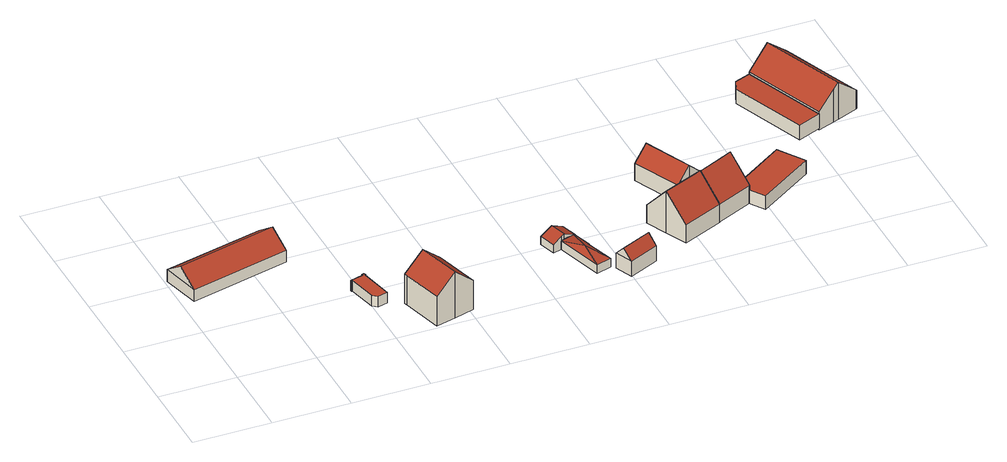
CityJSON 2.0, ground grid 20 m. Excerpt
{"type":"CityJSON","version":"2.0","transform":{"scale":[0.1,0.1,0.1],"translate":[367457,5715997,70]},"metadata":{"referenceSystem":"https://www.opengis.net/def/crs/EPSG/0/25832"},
"CityObjects":{
"building1":{"type":"Building","attributes":{"Geometrietyp2DReferenz":"3000","Gemeindeschluessel":"05513000","function":"31001_2721","roofType":"3100","measuredHeight":6.95},"address":[{"country":"Germany","locality":"Gelsenkirchen","thoroughfareNumber":"20","thoroughfareName":"Brauckstraße"}],"geometry":[{"type":"Solid","lod":"2","boundaries":[[[[0,1,2,3]],[[4,5,1,0]],[[6,7,5,4]],[[3,2,7,6]],[[0,8,4]],[[6,9,3]],[[3,9,8,0]],[[4,8,9,6]],[[1,5,7,2]]]],"semantics":{"surfaces":[{"type":"WallSurface"},{"type":"RoofSurface"},{"type":"GroundSurface"}],"values":[[0,0,0,0,0,0,1,1,2]]}}]},
"building2":{"type":"Building","attributes":{"Geometrietyp2DReferenz":"3000","Gemeindeschluessel":"05513000","function":"31001_2723","roofType":"1000","measuredHeight":2.82},"address":[{"country":"Germany","locality":"Gelsenkirchen","thoroughfareNumber":"20","thoroughfareName":"Brauckstraße"}],"geometry":[{"type":"Solid","lod":"2","boundaries":[[[[10,11,12,13]],[[14,15,11,10]],[[16,17,15,14]],[[18,19,17,16]],[[20,21,19,18]],[[22,23,21,20]],[[24,25,23,22]],[[26,27,25,24]],[[28,29,27,26]],[[30,31,29,28]],[[13,12,31,30]],[[28,26,24,22,20,18,16,14,10,13,30]],[[11,15,17,19,21,23,25,27,29,31,12]]]],"semantics":{"surfaces":[{"type":"WallSurface"},{"type":"RoofSurface"},{"type":"GroundSurface"}],"values":[[0,0,0,0,0,0,0,0,0,0,0,1,2]]}}]},
"building3":{"type":"Building","attributes":{"name":"Lanfer","Geometrietyp2DReferenz":"3000","Gemeindeschluessel":"05513000","function":"31001_1210","roofType":"3100","measuredHeight":12.8,"storeysAboveGround":2},"address":[{"country":"Germany","locality":"Gelsenkirchen","thoroughfareNumber":"20","thoroughfareName":"Brauckstraße"}],"geometry":[{"type":"Solid","lod":"2","boundaries":[[[[32,33,34,35]],[[36,37,33,32]],[[38,39,37,36]],[[40,41,39,38]],[[42,43,41,40]],[[44,45,43,42]],[[46,47,45,44]],[[35,34,47,46]],[[36,32,35,46,44,38]],[[42,40,38,44]],[[33,37,39,41,43,45,47,34]]]],"semantics":{"surfaces":[{"type":"WallSurface"},{"type":"RoofSurface"},{"type":"GroundSurface"}],"values":[[0,0,0,0,0,0,0,0,1,1,2]]}}]},
"building4":{"type":"Building","attributes":{"Gemeindeschluessel":"05513000","Geometrietyp2DReferenz":"3000","function":"31001_2724"},"address":[{"country":"Germany","locality":"Gelsenkirchen","thoroughfareNumber":"26","thoroughfareName":"Brauckstraße"}],"children":["building4-1","building4-2"]},
"building4-1":{"type":"BuildingPart","attributes":{"roofType":"3500","measuredHeight":3.61},"parents":["building4"],"geometry":[{"type":"MultiSurface","lod":"2","boundaries":[[[48,49,50,51]],[[52,53,54,55]],[[56,57,53,52]],[[58,59,57,56]],[[51,50,59,58]],[[58,56,52,55,60,61]],[[60,48,61]],[[48,51,61]],[[51,58,61]],[[49,62,54,53,57,59,50]],[[63,60,62,64]],[[48,63,64,49]],[[54,62,60,55]]],"semantics":{"surfaces":[{"type":"WallSurface"},{"type":"RoofSurface"},{"type":"GroundSurface"},{"type":"ClosureSurface"}],"values":[0,0,0,0,0,1,1,1,1,2,3,3,3]}}]},
"building4-2":{"type":"BuildingPart","attributes":{"roofType":"3100","measuredHeight":3.87},"parents":["building4"],"geometry":[{"type":"MultiSurface","lod":"2","boundaries":[[[65,66,67,68]],[[69,70,66,65]],[[71,72,70,69]],[[73,54,72,71]],[[68,67,49,74]],[[65,68,74,75,69]],[[73,71,69,75]],[[66,70,72,54,64,49,67]],[[73,75,63,60,55]],[[60,63,64,62]],[[55,60,62,54]],[[75,74,48,63]],[[64,63,48,49]]],"semantics":{"surfaces":[{"type":"WallSurface"},{"type":"RoofSurface"},{"type":"GroundSurface"},{"type":"ClosureSurface"}],"values":[0,0,0,0,0,1,1,2,0,3,3,0,3]}}]},
"building5":{"type":"Building","attributes":{"Geometrietyp2DReferenz":"3000","Gemeindeschluessel":"05513000","function":"31001_2723","roofType":"3100","measuredHeight":6.75},"address":[{"country":"Germany","locality":"Gelsenkirchen","thoroughfareNumber":"26","thoroughfareName":"Brauckstraße"}],"geometry":[{"type":"Solid","lod":"2","boundaries":[[[[76,77,78,79]],[[80,81,77,76]],[[82,83,81,80]],[[79,78,83,82]],[[76,84,80]],[[82,85,79]],[[79,85,84,76]],[[80,84,85,82]],[[77,81,83,78]]]],"semantics":{"surfaces":[{"type":"WallSurface"},{"type":"RoofSurface"},{"type":"GroundSurface"}],"values":[[0,0,0,0,0,0,1,1,2]]}}]},
"building6":{"type":"Building","attributes":{"Geometrietyp2DReferenz":"3000","Gemeindeschluessel":"05513000","function":"31001_1210","roofType":"3100","measuredHeight":11.75,"storeysAboveGround":2},"address":[{"country":"Germany","locality":"Gelsenkirchen","thoroughfareNumber":"26","thoroughfareName":"Brauckstraße"}],"geometry":[{"type":"Solid","lod":"2","boundaries":[[[[86,87,88,89]],[[90,91,87,86]],[[92,93,91,90]],[[94,95,93,92]],[[96,97,95,94]],[[98,99,97,96]],[[89,88,99,98]],[[94,92,90,86,96]],[[89,98,96,86]],[[87,91,93,95,97,99,88]]]],"semantics":{"surfaces":[{"type":"WallSurface"},{"type":"RoofSurface"},{"type":"GroundSurface"}],"values":[[0,0,0,0,0,0,0,1,1,2]]}}]},
"building7":{"type":"Building","attributes":{"Geometrietyp2DReferenz":"3000","Gemeindeschluessel":"05513000","function":"31001_2724","roofType":"3100","measuredHeight":8.46},"address":[{"country":"Germany","locality":"Gelsenkirchen","thoroughfareNumber":"26","thoroughfareName":"Brauckstraße"}],"geometry":[{"type":"Solid","lod":"2","boundaries":[[[[100,101,102,103]],[[104,105,101,100]],[[106,107,105,104]],[[108,109,107,106]],[[110,111,109,108]],[[112,113,111,110]],[[114,115,113,112]],[[116,117,115,114]],[[118,119,117,116]],[[103,102,119,118]],[[106,104,100,103,108]],[[118,116,114,112,110,108,103]],[[101,105,107,109,111,113,115,117,119,102]]]],"semantics":{"surfaces":[{"type":"WallSurface"},{"type":"RoofSurface"},{"type":"GroundSurface"}],"values":[[0,0,0,0,0,0,0,0,0,0,1,1,2]]}}]},
"building8":{"type":"Building","attributes":{"Geometrietyp2DReferenz":"3000","Gemeindeschluessel":"05513000","function":"31001_2724","roofType":"3100","measuredHeight":11.51},"address":[{"country":"Germany","locality":"Gelsenkirchen","thoroughfareNumber":"26","thoroughfareName":"Brauckstraße"}],"geometry":[{"type":"Solid","lod":"2","boundaries":[[[[120,121,122,123]],[[124,125,121,120]],[[126,127,125,124]],[[118,128,127,126]],[[129,130,128,118]],[[131,132,130,129]],[[133,134,132,131]],[[135,136,134,133]],[[137,138,136,135]],[[123,122,138,137]],[[129,118,126,124,131]],[[120,123,137,135,133,131,124]],[[121,125,127,128,130,132,134,136,138,122]]]],"semantics":{"surfaces":[{"type":"WallSurface"},{"type":"RoofSurface"},{"type":"GroundSurface"}],"values":[[0,0,0,0,0,0,0,0,0,0,1,1,2]]}}]},
"building9":{"type":"Building","attributes":{"Geometrietyp2DReferenz":"3000","Gemeindeschluessel":"05513000","function":"31001_2724","roofType":"1000","measuredHeight":3.82},"address":[{"country":"Germany","locality":"Gelsenkirchen","thoroughfareNumber":"26","thoroughfareName":"Brauckstraße"}],"geometry":[{"type":"Solid","lod":"2","boundaries":[[[[139,140,141,142]],[[143,144,140,139]],[[145,138,144,143]],[[146,136,138,145]],[[147,134,136,146]],[[142,141,134,147]],[[146,145,143,139,142,147]],[[140,144,138,136,134,141]]]],"semantics":{"surfaces":[{"type":"WallSurface"},{"type":"RoofSurface"},{"type":"GroundSurface"}],"values":[[0,0,0,0,0,0,1,2]]}}]},
"building10":{"type":"Building","attributes":{"Geometrietyp2DReferenz":"3000","Gemeindeschluessel":"05513000","function":"31001_2723","roofType":"1000","measuredHeight":3.99},"address":[{"country":"Germany","locality":"Gelsenkirchen","thoroughfareNumber":"26","thoroughfareName":"Brauckstraße"}],"geometry":[{"type":"Solid","lod":"2","boundaries":[[[[148,149,150,151]],[[152,153,149,148]],[[154,155,153,152]],[[156,157,155,154]],[[151,150,157,156]],[[154,152,148,151,156]],[[149,153,155,157,150]]]],"semantics":{"surfaces":[{"type":"WallSurface"},{"type":"RoofSurface"},{"type":"GroundSurface"}],"values":[[0,0,0,0,0,1,2]]}}]},
"building11":{"type":"Building","attributes":{"Geometrietyp2DReferenz":"3000","Gemeindeschluessel":"05513000","function":"31001_2721","roofType":"3100","measuredHeight":10.43},"address":[{"country":"Germany","locality":"Gelsenkirchen","thoroughfareNumber":"26","thoroughfareName":"Brauckstraße"}],"geometry":[{"type":"Solid","lod":"2","boundaries":[[[[158,159,160,161]],[[162,163,159,158]],[[164,165,163,162]],[[166,167,165,164]],[[168,169,167,166]],[[170,171,169,168]],[[172,173,171,170]],[[174,175,173,172]],[[176,177,175,174]],[[161,160,177,176]],[[164,162,158,161,166]],[[176,174,172,170,168,166,161]],[[159,163,165,167,169,171,173,175,177,160]]]],"semantics":{"surfaces":[{"type":"WallSurface"},{"type":"RoofSurface"},{"type":"GroundSurface"}],"values":[[0,0,0,0,0,0,0,0,0,0,1,1,2]]}}]}
},
"vertices":[
[25,308,46],[25,308,13],[284,370,13],[284,370,46],[1,408,46],[1,408,13],[259,470,46],[259,470,13],[13,358,83],[271,420,83],
[406,214,44],[406,214,15],[407,210,15],[407,210,44],[412,216,44],[412,216,15],[414,209,44],[414,209,15],[412,209,44],[412,209,15],[431,123,44],[431,123,15],[405,116,44],[405,116,15],[393,125,44],[393,125,15],[376,199,44],[376,199,15],[374,198,44],[374,198,15],[373,202,44],[373,202,15],
[474,107,89],[474,107,7],[503,2,7],[503,2,89],[471,116,89],[471,116,7],[523,130,135],[523,130,7],[574,145,89],[574,145,7],[606,29,89],[606,29,7],[555,15,135],[555,15,7],[503,1,89],[503,1,7],
[890,173,31],[890,173,7],[927,49,7],[927,49,31],[945,138,29],[945,138,7],[930,185,7],[930,185,29],[942,137,31],[942,137,7],[966,61,31],[966,61,7],[927,185,31],[927,118,43],[927,185,7],[899,176,31],[899,176,7],
[854,209,30],[854,209,7],[868,166,7],[868,166,30],[886,218,46],[886,218,7],[917,227,30],[917,227,7],[930,185,30],[890,173,42],[899,176,46],
[997,10,47],[997,10,5],[1074,45,5],[1074,45,47],[977,56,47],[977,56,5],[1054,91,47],[1054,91,5],[987,33,73],[1064,68,73],
[1142,144,119],[1142,144,2],[1168,88,2],[1168,88,53],[1117,199,53],[1117,199,2],[1213,240,53],[1213,240,2],[1223,244,53],[1223,244,2],[1247,189,119],[1247,189,2],[1271,133,53],[1271,133,2],
[1223,244,65],[1223,244,6],[1248,256,6],[1248,256,91],[1213,240,54],[1213,240,6],[1158,363,54],[1158,363,6],[1193,379,91],[1193,379,6],[1195,380,88],[1195,380,6],[1228,394,54],[1228,394,6],[1229,392,54],[1229,392,6],[1248,351,54],[1248,351,6],[1284,272,54],[1284,272,6],
[1271,133,54],[1271,133,4],[1271,132,4],[1271,132,54],[1247,188,119],[1247,188,4],[1223,244,54],[1223,244,4],[1284,272,4],[1316,286,54],[1316,286,4],[1341,231,119],[1341,231,4],[1351,208,93],[1351,208,4],[1365,175,54],[1365,175,4],[1363,174,54],[1363,174,4],
[1532,233,42],[1532,233,4],[1487,300,4],[1487,300,42],[1389,137,42],[1389,137,4],[1363,174,42],[1365,175,42],[1351,208,42],
[1547,597,49],[1547,597,9],[1506,581,9],[1506,581,49],[1631,383,49],[1631,383,9],[1571,359,49],[1571,359,9],[1495,552,49],[1495,552,9],
[1674,400,95],[1674,400,4],[1688,406,4],[1688,406,108],[1631,383,55],[1631,383,4],[1547,597,55],[1547,597,4],[1603,620,108],[1603,620,4],[1660,643,55],[1660,643,4],[1671,615,55],[1671,615,4],[1717,499,55],[1717,499,4],[1745,429,55],[1745,429,4],[1743,428,57],[1743,428,4]
]}
